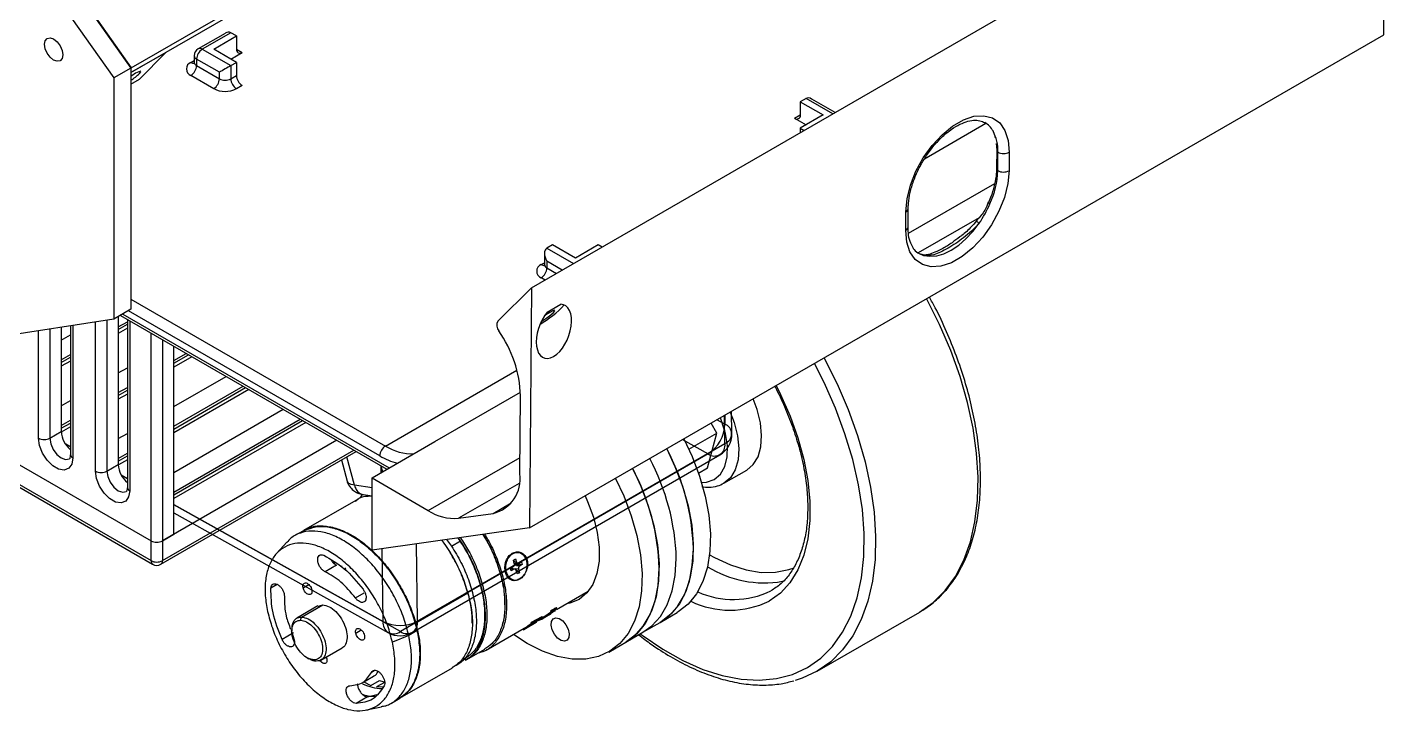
# Model space of a CAD drawing. Header units: millimetres. Extents: x 143 to 484, y 74 to 419.
# Drawn here: x 315.5 to 484.2, y 168.1 to 252.9 of the extents above; entities that cross this region are included whole.
import ezdxf

# ---------------------------------------------------------------- set-up
doc = ezdxf.new("R2010")
doc.units = ezdxf.units.MM

msp = doc.modelspace()

# ---------------------------------------------------------------- linework, layer by layer
at = {"color": 7, "linetype": 'Continuous', "lineweight": 25}
for p, q in [((270.89, 329.22), (328.42, 247.84)), ((270.92, 329.24), (328.45, 247.86)), ((268.76, 328), (326.3, 246.61)), ((328.45, 247.86), (434.48, 309.07)), ((328.42, 247.29), (433.24, 307.8)), ((378.15, 220.56), (484.21, 281.79)), ((483.98, 251.98), (484.21, 281.79)), ((340.1, 252.15), (336.77, 250.23)), ((340.81, 252.22), (337.27, 250.18)), ((338.69, 250.18), (341.52, 251.82)), ((341.52, 251.82), (340.81, 252.22)), ((341.52, 251.82), (341.52, 250.18)), ((377.91, 190.75), (483.98, 251.98)), ((332.72, 249.75), (328.42, 247.27)), ((329.48, 246.47), (332.72, 249.75)), ((329.49, 246.48), (332.73, 249.76)), ((337.27, 250.18), (340.81, 248.14)), ((341.52, 248.55), (338.69, 250.18)), ((340.81, 248.96), (342.22, 249.77)), ((341.52, 250.18), (342.22, 249.77)), ((335.86, 248.55), (336.27, 248.79)), ((336.27, 249.37), (336.27, 248.55)), ((339.39, 247.33), (336.57, 248.96)), ((336.57, 248.96), (336.57, 248.14)), ((336.57, 248.14), (339.39, 246.51)), ((340.81, 248.14), (341.52, 248.55)), ((340.81, 248.14), (340.81, 246.51)), ((341.52, 248.55), (341.52, 246.92)), ((328.42, 247.84), (326.3, 246.61)), ((326.3, 246.61), (326.3, 216.67)), ((328.42, 247.82), (328.45, 247.86)), ((328.42, 247.84), (328.42, 217.9)), ((328.42, 245.85), (329.48, 246.47)), ((328.42, 245.85), (329.47, 246.46)), ((329.48, 246.47), (329.47, 246.46)), ((338.69, 245.28), (335.86, 246.92)), ((339.39, 246.51), (339.39, 247.33)), ((340.81, 246.51), (341.52, 246.92)), ((342.22, 245.69), (341.52, 245.28)), ((412.23, 244.06), (411.52, 243.65)), ((411.52, 243.65), (414.35, 242.02)), ((411.52, 243.65), (411.52, 242.02)), ((415.54, 242.15), (412.23, 244.06)), ((415.84, 242.31), (412.93, 243.99)), ((410.81, 241.61), (411.52, 242.02)), ((410.81, 241.61), (412.23, 240.79)), ((414.35, 242.02), (411.52, 240.39)), ((411.52, 240.39), (412.01, 240.1)), ((411.52, 240.39), (411.52, 239.82)), ((426.92, 236.56), (434.57, 240.98)), ((435.85, 238.46), (435.9, 237.71)), ((435.9, 237.71), (435.88, 235.42)), ((436.03, 235.11), (436.05, 237.4)), ((437.46, 237.4), (437.44, 235.11)), ((424.95, 227.34), (435.65, 233.52)), ((424.6, 227.69), (424.62, 229.98)), ((424.9, 228.1), (424.91, 230.39)), ((433.72, 229.26), (426.16, 224.89)), ((379.76, 224.84), (379.76, 223.45)), ((380.76, 225.9), (380.05, 225.49)), ((380.05, 225.49), (383.37, 223.57)), ((383.59, 224.26), (380.76, 225.9)), ((386.42, 225.9), (383.59, 224.26)), ((386.91, 225.61), (386.42, 225.9)), ((379.35, 223.45), (379.76, 223.68)), ((380.05, 223.85), (380.05, 223.04)), ((381.96, 222.76), (380.05, 223.85)), ((380.05, 223.04), (381.25, 222.35)), ((379.83, 221.53), (379.35, 221.81)), ((373.95, 216.42), (378.15, 220.56)), ((378.15, 220.56), (377.91, 190.75)), ((279.27, 218.96), (330.91, 189.15)), ((279.27, 218.96), (330.91, 189.15)), ((328.42, 217.9), (326.3, 216.67)), ((359.31, 199.7), (328.11, 217.72)), ((328.42, 219.17), (360.02, 200.92)), ((380.1, 217.55), (381.78, 218.52)), ((279.27, 216.51), (330.91, 186.7)), ((279.48, 216.05), (331.11, 186.24)), ((326.3, 216.67), (306.86, 213.65)), ((324.02, 197.82), (324.02, 216.32)), ((325.43, 216.54), (325.43, 197.82)), ((326.84, 216.99), (326.84, 198.63)), ((326.84, 215.72), (327.97, 216.36)), ((326.84, 215.38), (327.97, 216.03)), ((327.11, 217.14), (360.19, 198.04)), ((327.4, 217.31), (360.49, 198.21)), ((327.97, 216.64), (327.97, 195.78)), ((328.26, 216.47), (328.26, 195.37)), ((316.95, 201.9), (316.95, 215.22)), ((318.36, 215.44), (318.36, 201.9)), ((319.77, 215.66), (319.77, 202.71)), ((319.77, 214.08), (320.9, 214.73)), ((320.9, 215.83), (320.9, 199.86)), ((321.19, 215.88), (321.19, 199.45)), ((327.97, 215.55), (326.84, 214.9)), ((330.91, 189.15), (330.91, 214.94)), ((332.32, 214.13), (332.32, 189.15)), ((333.73, 189.97), (333.73, 213.31)), ((319.77, 211.63), (320.9, 212.28)), ((319.77, 211.3), (320.9, 211.94)), ((320.9, 211.47), (319.77, 210.82)), ((333.73, 211.53), (335.28, 212.42)), ((333.73, 211.19), (335.57, 212.25)), ((335.98, 212.01), (333.73, 210.71)), ((326.84, 210), (327.97, 210.65)), ((333.73, 205.82), (340.23, 209.56)), ((360.02, 200.92), (376.34, 210.35)), ((326.84, 207.55), (327.97, 208.2)), ((326.84, 207.21), (327.97, 207.86)), ((333.73, 203.37), (342.35, 208.34)), ((333.73, 203.03), (342.64, 208.17)), ((343.06, 207.93), (333.73, 202.55)), ((366.14, 201.47), (376.78, 207.61)), ((319.77, 205.92), (320.9, 206.57)), ((327.97, 207.38), (326.84, 206.74)), ((376.71, 197.48), (376.79, 207.16)), ((319.77, 203.47), (320.9, 204.12)), ((333.73, 197.65), (347.3, 205.48)), ((333.73, 195.2), (349.42, 204.26)), ((402.15, 203.64), (401.17, 204.18)), ((402.15, 201.23), (402.1, 204.72)), ((402.13, 204.74), (402.15, 203.64)), ((403.02, 202.46), (402.99, 205.23)), ((318.36, 201.9), (319.77, 202.71)), ((319.77, 203.13), (320.9, 203.78)), ((320.9, 203.3), (319.77, 202.66)), ((326.84, 201.84), (327.97, 202.49)), ((333.73, 194.86), (349.71, 204.09)), ((350.13, 203.85), (333.73, 194.39)), ((397.68, 200.53), (401.15, 202.53)), ((399.99, 198.22), (401.15, 202.53)), ((401.15, 202.53), (400.44, 203.76)), ((320.25, 201.22), (320.9, 200.86)), ((320.9, 200.82), (320.29, 201.16)), ((353.96, 201.64), (332.32, 189.15)), ((358.37, 196.98), (366.14, 201.47)), ((363.96, 179.19), (402.15, 201.23)), ((396.9, 201.72), (400.06, 199.95)), ((326.84, 199.39), (327.97, 200.04)), ((326.84, 199.05), (327.97, 199.7)), ((327.97, 199.22), (326.85, 198.57)), ((332.11, 186.24), (356.37, 200.24)), ((332.32, 186.7), (356.08, 200.41)), ((354.54, 199.19), (355.26, 196.56)), ((356.16, 196.05), (355.2, 199.57)), ((400.06, 199.95), (361.87, 177.9)), ((363.34, 177.77), (401.53, 199.82)), ((365.3, 192.91), (376.73, 199.51)), ((325.43, 197.82), (326.84, 198.63)), ((359.44, 198.47), (359.65, 197.72)), ((359.47, 197.62), (359.46, 198.46)), ((398.87, 197.57), (399.99, 198.22)), ((402.03, 196.31), (404.86, 197.94)), ((327.21, 197.33), (327.97, 196.91)), ((327.97, 196.87), (327.24, 197.27)), ((358.37, 195.73), (356.16, 196.05)), ((358.37, 188), (358.37, 196.98)), ((358.37, 196.98), (365.3, 192.91)), ((376.62, 196.29), (369.1, 191.95)), ((356.32, 194.17), (349.85, 190.43)), ((356.29, 194.02), (356.72, 194.4)), ((356.29, 194.02), (356.72, 194.4)), ((357.28, 194.89), (358.37, 194.73)), ((333.73, 193.68), (359.72, 179.15)), ((361.87, 177.9), (333.73, 193.64)), ((333.73, 192.65), (360.38, 177.75)), ((369.1, 191.95), (373.38, 192.55)), ((373.38, 192.55), (375.64, 193.86)), ((377.91, 190.75), (358.37, 188)), ((330.91, 186.7), (330.91, 189.15)), ((332.32, 189.15), (333.73, 189.97)), ((332.32, 189.15), (332.32, 186.7)), ((347.75, 188.98), (346.47, 187.57)), ((349.82, 190.41), (348.75, 189.8)), ((367.59, 189.3), (368.21, 188.51)), ((367.59, 189.3), (368.21, 188.51)), ((368.21, 188.51), (369.34, 189.16)), ((368.21, 188.51), (369.34, 189.16)), ((369.34, 189.16), (369.07, 189.51)), ((369.34, 189.16), (369.07, 189.51)), ((359.72, 179.15), (359.6, 188.17)), ((363.83, 188.77), (363.96, 179.19)), ((376.52, 187.72), (376.46, 187.73)), ((353.95, 186.13), (352.53, 185.31)), ((353.78, 186.43), (353.56, 186.42)), ((354.56, 186.05), (354.6, 185.89)), ((355.12, 185.45), (355.04, 185.82)), ((375.55, 185.77), (375.88, 185.96)), ((375.64, 185.43), (375.55, 185.77)), ((375.97, 185.62), (375.57, 185.67)), ((375.97, 185.62), (375.64, 185.43)), ((376.09, 185.64), (375.69, 185.7)), ((375.86, 186.67), (376.17, 186.93)), ((376.28, 186.51), (375.89, 186.57)), ((375.9, 186.77), (376.17, 186.93)), ((376.01, 186.36), (375.9, 186.77)), ((376.05, 186.39), (376.45, 186.34)), ((376.13, 185.68), (376.16, 185.58)), ((376.53, 185.62), (376.13, 185.68)), ((376.64, 185.2), (376.16, 185.58)), ((376.17, 186.93), (376.28, 186.51)), ((376.25, 186.46), (376.35, 186.12)), ((376.35, 186.12), (376.27, 186.07)), ((376.66, 186.02), (376.27, 186.07)), ((376.99, 186.2), (376.35, 186.12)), ((376.53, 185.62), (376.64, 185.2)), ((376.57, 186.36), (376.89, 186.55)), ((376.99, 186.2), (376.66, 186.02)), ((376.89, 186.55), (376.99, 186.2)), ((375.96, 184.27), (376.02, 184.26)), ((376.37, 185.05), (376.26, 185.47)), ((376.64, 185.2), (376.37, 185.05)), ((346.57, 183.74), (345.79, 183.29)), ((347.45, 182.53), (347.48, 182.18)), ((349.78, 183.34), (350.48, 183.73)), ((356.29, 182.06), (357.36, 182.68)), ((370.25, 182.67), (363.78, 178.94)), ((370.25, 182.67), (370.26, 182.72)), ((381.26, 180.62), (385.2, 182.89)), ((384.59, 182.55), (384.95, 182.62)), ((384.89, 182.6), (384.59, 182.55)), ((351.63, 181.07), (349.01, 179.56)), ((349.6, 179.7), (352.22, 181.21)), ((351.64, 181.04), (352.22, 181.21)), ((374.84, 181.2), (374.84, 181.29)), ((380.52, 180.43), (380.64, 180.56)), ((380.64, 180.56), (380.95, 180.73)), ((380.64, 180.56), (380.7, 180.49)), ((380.66, 180.28), (381.01, 180.65)), ((380.7, 180.49), (381.01, 180.65)), ((380.8, 180.36), (381.15, 180.72)), ((381.01, 180.65), (380.95, 180.73)), ((380.97, 180.45), (381.31, 180.8)), ((380.98, 180.69), (381.09, 180.8)), ((381.09, 180.8), (381.26, 180.88)), ((381.09, 180.8), (381.15, 180.72)), ((381.15, 180.72), (381.31, 180.8)), ((381.31, 180.8), (381.26, 180.88)), ((349.48, 179.3), (349.6, 179.7)), ((363.78, 178.94), (363.72, 178.92)), ((370.81, 178.88), (370.81, 178.96)), ((377.18, 178.15), (378.74, 179.06)), ((378.39, 178.86), (377.28, 178.21)), ((377.68, 178.62), (378.12, 178.91)), ((377.71, 178.52), (378.39, 178.86)), ((379.07, 179.41), (377.73, 178.54)), ((377.98, 178.67), (379.49, 179.67)), ((378.75, 179.07), (377.98, 178.67)), ((378.07, 178.98), (378.15, 179.07)), ((378.07, 178.98), (378.13, 178.9)), ((378.13, 178.9), (379.07, 179.41)), ((378.13, 178.9), (378.21, 178.99)), ((378.15, 179.07), (379.45, 179.76)), ((378.21, 178.99), (378.15, 179.07)), ((379.5, 179.68), (378.21, 178.99)), ((378.71, 179.15), (379.58, 179.65)), ((378.74, 179.06), (378.75, 179.07)), ((378.87, 179.21), (378.98, 179.25)), ((378.98, 179.25), (379.43, 179.45)), ((379.38, 179.54), (379.43, 179.45)), ((379.43, 179.45), (379.79, 179.66)), ((379.5, 179.68), (379.45, 179.76)), ((379.49, 179.67), (379.5, 179.68)), ((379.56, 179.53), (380.12, 179.85)), ((379.66, 179.7), (379.79, 179.79)), ((379.66, 179.7), (379.71, 179.62)), ((379.71, 179.62), (379.85, 179.71)), ((379.79, 179.79), (379.85, 179.71)), ((379.9, 179.73), (379.99, 179.79)), ((379.94, 179.75), (379.94, 179.74)), ((380.06, 179.99), (380.24, 180.15)), ((380.06, 179.99), (380.12, 179.91)), ((380.12, 179.91), (380.29, 180.06)), ((380.32, 180.04), (380.12, 179.91)), ((380.29, 179.96), (380.2, 179.9)), ((380.35, 179.98), (380.23, 179.91)), ((380.24, 180.15), (380.49, 180.32)), ((380.24, 180.15), (380.29, 180.06)), ((380.25, 179.95), (380.26, 179.95)), ((380.29, 180.06), (380.55, 180.24)), ((380.4, 180.1), (380.32, 180.04)), ((380.35, 179.98), (380.49, 180.07)), ((380.39, 180.06), (380.41, 180.06)), ((380.45, 180.14), (380.4, 180.1)), ((380.43, 180.11), (380.45, 180.14)), ((380.44, 180.1), (380.43, 180.11)), ((380.49, 180.12), (380.44, 180.1)), ((380.49, 180.32), (380.55, 180.24)), ((380.57, 180.16), (380.49, 180.12)), ((380.52, 180.43), (380.58, 180.35)), ((380.55, 180.24), (380.74, 180.43)), ((380.58, 180.35), (380.7, 180.49)), ((380.74, 180.43), (380.58, 180.35)), ((380.64, 180.26), (380.63, 180.25)), ((380.66, 180.28), (380.64, 180.26)), ((380.75, 180.44), (380.8, 180.36)), ((380.9, 180.39), (380.8, 180.31)), ((380.97, 180.45), (380.9, 180.39)), ((380.99, 180.41), (380.9, 180.38)), ((381.14, 180.47), (380.99, 180.41)), ((391.98, 177.8), (394.1, 179.03)), ((394.1, 179.03), (396.22, 180.25)), ((413.62, 172.98), (426.35, 180.32)), ((348.6, 177.72), (347.18, 176.9)), ((348.3, 178.01), (348.55, 177.26)), ((348.39, 178.18), (348.39, 177.94)), ((348.55, 177.26), (348.68, 176.88)), ((356.32, 177.69), (357.01, 178.09)), ((362.91, 177.41), (360.87, 176.57)), ((363.97, 178.02), (362.91, 177.41)), ((372.52, 175.58), (377.23, 178.3)), ((377.06, 178.08), (377.01, 178.17)), ((377.17, 178.18), (377.06, 178.08)), ((377.13, 178.24), (377.23, 178.3)), ((377.13, 178.24), (377.18, 178.15)), ((377.18, 178.15), (377.28, 178.21)), ((377.23, 178.3), (377.68, 178.56)), ((377.28, 178.21), (377.23, 178.3)), ((377.66, 178.6), (377.68, 178.62)), ((377.66, 178.6), (377.71, 178.52)), ((377.73, 178.54), (377.68, 178.62)), ((377.71, 178.52), (377.73, 178.54)), ((389.86, 176.58), (391.98, 177.8)), ((352.01, 174.36), (354.63, 175.87)), ((370.12, 174.42), (372.35, 175.71)), ((387.73, 175.35), (389.86, 176.58)), ((350.3, 174.63), (350.51, 174.51)), ((351.42, 174.22), (351.12, 174.37)), ((352.66, 174.73), (352.73, 174.52)), ((357.13, 171.54), (358.54, 172.36)), ((358.63, 173.02), (358.3, 172.83)), ((361.85, 169.65), (368.32, 173.38)), ((357.31, 171.65), (358.2, 171.19)), ((358.2, 171.19), (359.26, 171.81)), ((359.97, 171.63), (358.91, 171.02)), ((358.91, 171.02), (359.79, 171.07)), ((359.26, 171.81), (359.97, 171.63)), ((357.77, 169.79), (356.36, 168.98)), ((357.77, 169.79), (358.93, 170.1)), ((360.75, 169.02), (361.81, 169.63)), ((357.68, 168.16), (359.54, 168.55))]:
    msp.add_line(p, q, dxfattribs=at)
at = {"color": 7, "linetype": 'Continuous', "lineweight": 25, "flags": 128}
for points in [[(317.68, 250.79), (317.77, 251.24), (318.01, 251.53), (318.38, 251.6), (318.81, 251.45), (319.24, 251.1), (319.61, 250.6), (319.86, 250.04), (319.94, 249.49), (319.86, 249.04), (319.61, 248.75), (319.24, 248.68), (318.81, 248.83), (318.38, 249.18), (318.01, 249.68), (317.77, 250.24), (317.68, 250.79)], [(332.73, 249.76), (332.73, 249.76), (332.72, 249.75)], [(332.73, 249.76), (332.74, 249.78), (332.75, 249.79)], [(329.47, 247.17), (329.64, 247.38), (329.61, 247.46), (329.39, 247.39), (329, 247.19), (328.52, 246.89), (328.42, 246.82)], [(329.49, 246.48), (329.49, 246.48), (329.48, 246.47)], [(424.62, 229.98), (424.77, 231.6), (425.2, 233.31), (425.88, 235.03), (426.79, 236.69), (427.88, 238.23), (429.11, 239.56), (430.43, 240.64), (431.77, 241.42), (433.08, 241.85), (434.3, 241.93), (435.38, 241.65), (436.27, 241.03), (436.93, 240.08), (437.33, 238.85), (437.46, 237.4)], [(437.44, 235.11), (437.29, 233.49), (436.86, 231.78), (436.18, 230.06), (435.27, 228.4), (434.18, 226.86), (432.95, 225.53), (431.63, 224.45), (430.29, 223.67), (428.98, 223.24), (427.76, 223.16), (426.68, 223.44), (425.79, 224.06), (425.13, 225.01), (424.73, 226.24), (424.6, 227.69)], [(435.06, 230.97), (434.98, 231.03), (434.93, 231.09), (434.89, 231.13), (434.88, 231.16), (434.89, 231.17)], [(426.83, 224.59), (427.6, 224.47), (428.45, 224.54), (429.34, 224.8), (430.26, 225.25), (431.18, 225.87), (432.08, 226.64), (432.93, 227.55), (433.72, 228.57)], [(426.83, 224.59), (426.69, 224.65), (426.64, 224.67)], [(379.32, 216.34), (379.55, 216.49), (380.06, 216.84), (380.53, 217.2), (380.87, 217.5), (381.04, 217.71), (381.01, 217.78), (380.79, 217.71), (380.41, 217.51), (379.93, 217.21), (379.76, 217.1)], [(426.33, 180.32), (428.01, 181.49), (429.5, 182.97), (430.77, 184.72), (431.82, 186.75), (432.64, 189.02), (433.2, 191.51), (433.52, 194.2), (433.59, 197.05), (433.4, 200.05), (432.96, 203.15), (432.27, 206.33), (431.35, 209.56), (430.19, 212.79), (428.81, 216.01), (427.23, 219.17), (427.2, 219.21)], [(412.4, 173.43), (414.06, 174.59), (415.52, 176.05), (416.77, 177.8), (417.79, 179.81), (418.58, 182.07), (419.11, 184.55), (419.4, 187.22), (419.44, 190.06), (419.22, 193.03), (418.74, 196.11), (418.02, 199.26), (417.06, 202.45), (415.87, 205.64), (414.47, 208.81), (413.27, 211.17)], [(414.47, 211.86), (414.5, 211.82), (416.08, 208.66), (417.46, 205.45), (418.62, 202.21), (419.55, 198.98), (420.23, 195.8), (420.67, 192.7), (420.86, 189.7), (420.8, 186.85), (420.48, 184.16), (419.91, 181.67), (419.09, 179.4), (418.05, 177.38), (416.77, 175.62), (415.29, 174.14), (413.6, 172.97)], [(408.51, 208.42), (409.06, 207.33), (410.25, 204.65), (411.22, 201.95), (411.96, 199.26), (412.46, 196.63), (412.71, 194.09), (412.7, 191.67), (412.45, 189.42), (411.95, 187.37), (411.2, 185.54), (410.23, 183.96), (409.04, 182.66), (407.65, 181.66)], [(404.86, 197.94), (405.67, 198.62), (406.27, 199.59), (406.63, 200.82), (406.72, 202.24), (406.56, 203.81), (406.15, 205.46), (405.65, 206.77)], [(400.82, 196.77), (401.59, 197.42), (402.14, 198.37), (402.43, 199.57), (402.47, 200.97), (402.24, 202.49), (401.75, 204.06), (401.61, 204.43)], [(402.82, 205.14), (403.32, 203.83), (403.73, 202.18), (403.9, 200.61), (403.8, 199.19), (403.44, 197.96), (402.84, 196.99), (402.03, 196.31)], [(321.19, 199.45), (321.06, 198.69), (320.69, 198.16), (320.13, 197.94), (319.44, 198.05), (318.7, 198.47), (318.01, 199.16), (317.44, 200.04), (317.07, 200.99), (316.95, 201.9)], [(318.36, 201.9), (318.47, 201.21), (318.77, 200.5), (319.23, 199.89), (319.77, 199.45), (320.31, 199.26), (320.77, 199.35)], [(397.06, 201.81), (398.08, 199.63), (399.01, 197.17), (399.7, 194.72), (400.15, 192.33), (400.35, 190.02), (400.3, 187.86), (399.98, 185.87), (399.42, 184.09), (398.62, 182.56), (397.59, 181.3), (396.36, 180.34), (396.22, 180.25)], [(394.94, 200.58), (395.96, 198.4), (396.88, 195.95), (397.58, 193.5), (398.03, 191.1), (398.23, 188.8), (398.17, 186.63), (397.86, 184.64), (397.3, 182.87), (396.5, 181.34), (395.47, 180.08), (394.24, 179.11), (394.1, 179.03)], [(328.26, 195.37), (328.13, 194.6), (327.76, 194.08), (327.2, 193.86), (326.51, 193.97), (325.77, 194.39), (325.08, 195.08), (324.51, 195.96), (324.14, 196.9), (324.02, 197.82)], [(325.43, 197.82), (325.54, 197.13), (325.84, 196.42), (326.3, 195.8), (326.84, 195.37), (327.39, 195.18), (327.84, 195.27)], [(390.76, 198.01), (391.71, 195.95), (392.64, 193.5), (393.34, 191.05), (393.79, 188.65), (393.99, 186.35), (393.93, 184.18), (393.62, 182.2), (393.06, 180.42), (392.25, 178.89), (391.23, 177.63), (390, 176.66), (389.86, 176.58)], [(388.57, 196.91), (389.59, 194.73), (390.52, 192.27), (391.22, 189.82), (391.67, 187.43), (391.87, 185.12), (391.81, 182.96), (391.5, 180.97), (390.94, 179.19), (390.13, 177.66), (389.11, 176.4), (387.87, 175.44), (386.46, 174.78), (384.88, 174.46), (383.18, 174.46), (381.37, 174.79), (379.51, 175.45), (377.6, 176.42), (375.91, 177.53)], [(399.25, 196.39), (399.87, 196.43), (400.82, 196.77)], [(384.8, 194.73), (385.11, 194.05), (385.83, 192.11), (386.31, 190.2), (386.55, 188.35), (386.53, 186.63), (386.27, 185.08), (385.75, 183.75), (385.01, 182.68), (384.05, 181.89), (382.92, 181.41), (382.47, 181.32)], [(394.1, 179.03), (395.2, 179.82), (396.27, 181), (397.12, 182.46), (397.74, 184.16), (398.11, 186.08), (398.24, 188.18)], [(400.25, 187.43), (400.85, 187.09), (402.84, 186.16), (404.79, 185.54), (406.67, 185.23), (408.45, 185.25), (410.1, 185.59), (410.74, 185.82)], [(389.86, 176.58), (390.96, 177.37), (392.02, 178.55), (392.88, 180.01), (393.5, 181.71), (393.87, 183.63), (394, 185.74)], [(391.98, 177.8), (393.08, 178.6), (394.15, 179.78), (395, 181.23), (395.62, 182.94), (395.99, 184.86), (396.12, 186.96)], [(391.98, 177.8), (393.08, 178.6), (394.15, 179.78), (395, 181.23), (395.62, 182.94), (395.99, 184.86), (396.12, 186.96)], [(380.82, 179.49), (381.17, 179.61), (381.59, 179.51), (382.03, 179.21), (382.42, 178.74), (382.7, 178.19), (382.82, 177.63), (382.78, 177.14), (382.57, 176.82), (382.23, 176.69), (381.81, 176.79), (381.37, 177.09), (380.98, 177.56), (380.7, 178.11), (380.57, 178.67), (380.62, 179.16), (380.82, 179.49)], [(391.65, 177.63), (392, 177.37), (394.46, 175.69), (396.94, 174.29), (399.4, 173.2), (401.81, 172.42), (404.16, 171.97), (406.42, 171.84), (408.56, 172.05), (410.56, 172.58), (412.4, 173.43)], [(413.6, 172.97), (411.74, 172.1), (410.86, 171.82)]]:
    msp.add_lwpolyline(points, dxfattribs=at)
at = {"color": 7, "linetype": 'Continuous', "lineweight": 25}
for centre, radius, start, end in [((332.68, 249.79), 0.05, 318.0426, 350.4958), ((337.27, 249.37), 1, 119.9973, 180), ((338.1, 248.89), 1.54, 122.6055, 177.3945), ((336.98, 249.77), 0.503, 54.3824, 114.3071), ((341.95, 250.11), 0.437, 170.786, 309.2033), ((336.17, 247.73), 0.873, 110.7834, 249.2166), ((336.17, 249), 0.549, 235.7574, 279.7493), ((335.03, 248.21), 1.54, 302.6055, 357.3945), ((336.77, 249.42), 0.503, 185.6948, 245.6253), ((336.75, 248.58), 0.477, 183.0087, 247.3652), ((323.49, 253.51), 8.72, 304.4371, 313.3443), ((329.42, 246.55), 0.1, 299.9973, 315.4353), ((337.86, 246.58), 1.54, 302.6055, 357.3945), ((340.1, 247.87), 1.54, 242.6097, 297.3903), ((342.34, 246.58), 1.54, 182.6055, 237.3945), ((343.05, 246.99), 1.54, 182.6055, 237.3945), ((340.1, 248.01), 3.07, 242.6097, 297.3903), ((411.09, 241.95), 0.437, 230.7967, 9.214), ((432.95, 238.61), 2.87, 29.7518, 59.2354), ((430.94, 237.61), 5.11, 357.6271, 28.2472), ((436.32, 237.72), 0.418, 182.6811, 229.1793), ((436.76, 238.75), 1.53, 242.0759, 297.324), ((425.22, 235.45), 10.81, 335.5641, 358.2321), ((436.3, 235.43), 0.416, 181.4226, 229.2455), ((436.74, 236.46), 1.53, 242.0759, 297.324), ((424.41, 230.44), 0.505, 294.5155, 354.0146), ((422.21, 236.58), 14.02, 325.1547, 336.4429), ((424.39, 228.15), 0.505, 294.5078, 354.1056), ((432.32, 227.06), 2.06, 47.2066, 58.8952), ((427.59, 227.18), 2.7, 219.6099, 253.6667), ((379.66, 222.63), 0.873, 110.7834, 249.2166), ((379.66, 223.9), 0.549, 235.7574, 279.7493), ((378.52, 223.11), 1.54, 302.6055, 357.3945), ((380.26, 223.5), 0.503, 185.6948, 245.6253), ((371.73, 228.52), 14.55, 300.8203, 316.0992), ((374.86, 215.91), 1.04, 150.6884, 221.8396), ((361.93, 206.66), 14.86, 1.937, 35.1761), ((322.91, 202.88), 3.14, 182.9538, 230.1281), ((397.6, 203.77), 4.55, 302.7199, 358.3119), ((400.03, 202.42), 3, 299.9973, 0.7708), ((401.71, 202.44), 1.28, 290.0055, 69.9821), ((317.65, 203.26), 1.54, 242.6097, 297.3903), ((360.85, 199.63), 1.54, 122.6055, 177.3945), ((363.3, 206.11), 6.14, 237.6517, 272.3416), ((400.86, 200.99), 1.31, 232.3694, 10.7483), ((321.4, 199.91), 0.503, 185.6948, 245.6253), ((363.46, 206.68), 8.12, 239.2574, 256.0757), ((367.82, 186.06), 28.32, 1.8273, 28.0185), ((367.82, 186.06), 28.32, 1.8273, 28.0185), ((369.94, 187.28), 28.32, 1.8273, 28.0185), ((324.72, 199.18), 1.54, 242.6097, 297.3903), ((329.98, 198.79), 3.14, 182.9538, 230.1281), ((372.33, 196.85), 4.42, 283.6208, 8.2412), ((365.7, 184.83), 28.32, 1.8273, 28.0185), ((328.47, 195.83), 0.503, 185.6948, 245.6253), ((368.59, 197.95), 6.02, 236.7956, 274.792), ((331.61, 190.51), 1.54, 242.6097, 297.3903), ((331.61, 190.51), 1.54, 242.6097, 297.3903), ((331.4, 186.65), 0.493, 173.7012, 234.9867), ((331.61, 188.06), 1.54, 242.6097, 297.3903), ((331.61, 187.11), 1, 240.0027, 299.9973), ((331.85, 186.64), 0.48, 304.0564, 7.2558), ((407.04, 197.32), 13.38, 238.2456, 279.7222), ((403.19, 192.64), 10.77, 245.815, 295.6768), ((402.77, 191.83), 11.28, 244.5377, 295.6526), ((361.04, 178.95), 1.34, 171.5462, 308.4553), ((361.8, 183.33), 4.68, 243.5363, 297.5037), ((362.67, 178.94), 1.31, 232.3694, 10.7483), ((361.84, 180.37), 3, 240.7858, 299.9973)]:
    msp.add_arc(centre, radius, start, end, dxfattribs=at)
for centre, major_axis, ratio, start_param, end_param in [((340.1, 251), (0.71, 1.22), 0.577335, 0.000041, 0.785358), ((340.1, 247.73), (1, 0.577), 0.00007, 0.785358, 2.356154), ((412.93, 242.84), (-0.71, 1.22), 0.577335, 5.497828, 6.283145), ((380.76, 224.26), (-0.71, 1.22), 0.577335, 6.283145, 7.853941), ((380.92, 215.16), (1.24, 3.29), 0.549314, 0.984432, 6.479696)]:
    msp.add_ellipse(centre, major_axis=major_axis, ratio=ratio, start_param=start_param, end_param=end_param, dxfattribs=at)
for points, knots in [([(336.26, 248.56), (336.25, 248.49), (336.24, 248.41), (336.25, 248.42), (336.25, 248.42)], [0, 0, 0, 0, 0.733594, 1, 1, 1, 1]), ([(424.91, 230.39), (424.92, 230.61), (424.94, 231.24), (425.13, 232.39), (425.55, 233.83), (426.17, 235.28), (426.96, 236.68), (427.89, 237.98), (428.91, 239.12), (429.99, 240.06), (431.08, 240.76), (432.11, 241.21), (433.04, 241.39), (433.83, 241.35), (434.23, 241.16), (434.43, 241.06)], [0, 0, 0, 0, 0.041412, 0.121118, 0.201276, 0.281818, 0.3626, 0.443429, 0.52405, 0.604243, 0.683836, 0.762788, 0.841489, 0.920871, 1, 1, 1, 1]), ([(435.36, 240.14), (435.43, 240.02), (435.58, 239.76), (435.66, 239.4), (435.71, 239.2)], [0, 0, 0, 0, 0.464372, 1, 1, 1, 1]), ([(435.88, 235.42), (435.88, 235.2), (435.85, 234.57), (435.66, 233.42), (435.31, 232.19), (435, 231.44), (434.89, 231.17)], [0, 0, 0, 0, 0.167749, 0.490626, 0.815347, 1, 1, 1, 1]), ([(434.86, 231.18), (434.8, 231.02), (434.56, 230.4), (434.04, 229.6), (433.53, 229.03), (433.36, 228.84)], [0, 0, 0, 0, 0.1839, 0.730493, 1, 1, 1, 1]), ([(425.59, 225.45), (425.46, 225.65), (425.18, 226.08), (424.94, 227), (424.91, 227.76), (424.9, 228.1)], [0, 0, 0, 0, 0.323381, 0.690436, 1, 1, 1, 1]), ([(433.72, 228.57), (433.7, 228.55), (433.11, 227.89), (431.8, 226.71), (429.78, 225.38), (428.07, 224.54), (427.23, 224.57), (426.83, 224.59)], [0, 0, 0, 0, 0.00768, 0.253324, 0.499871, 0.762784, 1, 1, 1, 1]), ([(433.37, 228.84), (433.16, 228.6), (432.61, 227.95), (431.89, 227.3), (431.4, 226.94), (431.31, 226.87)], [0, 0, 0, 0, 0.3192811, 0.8759987, 1, 1, 1, 1]), ([(431.31, 226.87), (430.99, 226.63), (430.27, 226.08), (429.21, 225.43), (428.22, 224.94), (427.42, 224.67), (426.91, 224.61), (426.72, 224.66), (426.64, 224.68)], [0, 0, 0, 0, 0.156744, 0.352576, 0.53886, 0.720365, 0.895607, 1, 1, 1, 1]), ([(426.64, 224.68), (426.61, 224.68), (426.55, 224.68), (426.49, 224.72), (426.46, 224.75)], [0, 0, 0, 0, 0.400492, 1, 1, 1, 1]), ([(379.75, 223.45), (379.74, 223.39), (379.73, 223.31), (379.73, 223.32), (379.74, 223.32)], [0, 0, 0, 0, 0.733594, 1, 1, 1, 1]), ([(426.33, 180.32), (426.64, 180.5), (427.51, 181.03), (428.81, 182.12), (430.17, 183.64), (431.33, 185.4), (432.28, 187.39), (433.03, 189.59), (433.55, 191.98), (433.85, 194.55), (433.92, 197.26), (433.77, 200.09), (433.38, 203.02), (432.78, 206.01), (431.96, 209.04), (430.93, 212.08), (429.7, 215.11), (428.57, 217.57), (427.79, 218.97), (427.55, 219.41)], [0, 0, 0, 0, 0.033577, 0.094792, 0.156094, 0.21769, 0.279697, 0.342109, 0.404838, 0.467772, 0.530809, 0.593876, 0.656926, 0.719943, 0.782923, 0.845869, 0.908787, 0.971685, 1, 1, 1, 1]), ([(408.35, 208.32), (408.36, 208.3), (408.82, 207.49), (409.57, 205.81), (410.57, 203.34), (411.36, 200.85), (411.95, 198.4), (412.32, 196.02), (412.47, 193.75), (412.41, 191.6), (412.14, 189.62), (411.66, 187.83), (410.99, 186.25), (410.14, 184.9), (409.11, 183.75), (408.28, 183.21), (407.86, 182.93)], [0, 0, 0, 0, 0.002129, 0.078762, 0.155358, 0.231893, 0.308344, 0.384689, 0.460916, 0.537027, 0.613061, 0.689091, 0.76527, 0.841893, 0.919376, 1, 1, 1, 1]), ([(320.9, 199.86), (320.89, 199.77), (320.88, 199.55), (320.79, 199.35), (320.79, 199.35), (320.77, 199.35), (320.77, 199.35)], [0, 0, 0, 0, 0.211074, 0.567009, 0.957471, 1, 1, 1, 1]), ([(327.97, 195.78), (327.96, 195.69), (327.95, 195.47), (327.86, 195.27), (327.86, 195.27), (327.84, 195.27), (327.84, 195.27)], [0, 0, 0, 0, 0.211074, 0.567009, 0.957471, 1, 1, 1, 1]), ([(355.27, 196.58), (355.27, 196.54), (355.3, 196.24), (355.62, 195.77), (356.13, 195.29), (356.71, 195.01), (357.09, 194.93), (357.28, 194.89)], [0, 0, 0, 0, 0.035397, 0.318318, 0.557784, 0.783473, 1, 1, 1, 1]), ([(356.16, 196.05), (355.88, 196.12), (355.4, 196.22), (355.34, 196.47), (355.31, 196.58)], [0, 0, 0, 0, 0.594078, 1, 1, 1, 1]), ([(356.16, 196.05), (356.23, 195.86), (356.36, 195.48), (356.74, 195.1), (357.06, 194.9), (357.25, 194.91), (357.28, 194.91)], [0, 0, 0, 0, 0.314337, 0.628674, 0.94301, 1, 1, 1, 1]), ([(399.3, 195.9), (399.59, 195.85), (400.26, 195.75), (401.19, 195.91), (401.77, 196.18), (402.03, 196.31)], [0, 0, 0, 0, 0.306076, 0.684293, 1, 1, 1, 1]), ([(358.37, 194.68), (358.18, 194.68), (357.5, 194.7), (356.81, 194.51), (356.39, 194.19), (356.34, 194.14)], [0, 0, 0, 0, 0.2414731, 0.8997715, 1, 1, 1, 1]), ([(357.07, 194.94), (357.04, 194.83), (356.97, 194.6), (356.81, 194.47), (356.72, 194.4)], [0, 0, 0, 0, 0.464191, 1, 1, 1, 1]), ([(357.07, 194.94), (357.04, 194.83), (356.97, 194.6), (356.81, 194.47), (356.72, 194.4)], [0, 0, 0, 0, 0.464191, 1, 1, 1, 1]), ([(363.97, 178.02), (363.79, 178.74), (363.42, 180.16), (362.49, 182.31), (361.33, 184.37), (359.95, 186.26), (358.41, 187.92), (356.77, 189.27), (355.1, 190.26), (353.45, 190.86), (351.9, 191.03), (350.67, 190.87), (350.06, 190.5), (349.84, 190.36)], [0, 0, 0, 0, 0.094584, 0.189168, 0.283752, 0.378336, 0.47292, 0.567504, 0.662088, 0.756672, 0.851256, 0.945839, 1, 1, 1, 1]), ([(349.87, 190.41), (349.92, 190.45), (350.34, 190.77), (351.34, 190.99), (352.82, 191.02), (354.44, 190.58), (356.11, 189.75), (357.77, 188.54), (359.35, 187.01), (360.81, 185.21), (362.06, 183.21), (363.1, 181.09), (363.56, 179.65), (363.78, 178.94)], [0, 0, 0, 0, 0.014997, 0.1134973, 0.2119976, 0.3104979, 0.4089982, 0.5074985, 0.6059988, 0.7044991, 0.8029994, 0.9014997, 1, 1, 1, 1]), ([(362.91, 177.41), (362.72, 178.12), (362.36, 179.55), (361.43, 181.7), (360.27, 183.76), (358.89, 185.65), (357.35, 187.3), (355.71, 188.65), (354.04, 189.65), (352.39, 190.25), (350.83, 190.44), (349.44, 190.18), (348.4, 189.68), (347.94, 189.13), (347.78, 188.94)], [0, 0, 0, 0, 0.086825, 0.173649, 0.260474, 0.347298, 0.434123, 0.520947, 0.607772, 0.694596, 0.781421, 0.868245, 0.95507, 1, 1, 1, 1]), ([(370.25, 182.67), (370.03, 183.39), (369.58, 184.83), (368.52, 186.94), (367.65, 188.42), (367.08, 189.12), (367, 189.22)], [0, 0, 0, 0, 0.315498, 0.630995, 0.946493, 1, 1, 1, 1]), ([(370.26, 182.72), (370.03, 183.43), (369.59, 184.86), (368.54, 186.95), (367.67, 188.43), (367.11, 189.12), (367.02, 189.22)], [0, 0, 0, 0, 0.315045, 0.630091, 0.945136, 1, 1, 1, 1]), ([(369.01, 189.5), (369.38, 188.94), (370.18, 187.73), (371.12, 185.71), (371.85, 183.59), (372.27, 181.51), (372.37, 179.55), (372.16, 177.79), (371.62, 176.31), (370.81, 175.12), (370.05, 174.64), (369.67, 174.4)], [0, 0, 0, 0, 0.09878, 0.211432, 0.324085, 0.436737, 0.54939, 0.662042, 0.774695, 0.887347, 1, 1, 1, 1]), ([(369.31, 189.54), (369.66, 189.01), (370.44, 187.82), (371.38, 185.81), (372.12, 183.65), (372.55, 181.54), (372.66, 179.55), (372.44, 177.76), (371.89, 176.25), (371.07, 175.04), (370.3, 174.56), (369.93, 174.32)], [0, 0, 0, 0, 0.092764, 0.206359, 0.319954, 0.43355, 0.547145, 0.66074, 0.774335, 0.88793, 1, 1, 1, 1]), ([(369.92, 174.37), (370.12, 174.47), (370.72, 174.78), (371.46, 175.72), (372.12, 177.11), (372.44, 178.82), (372.45, 180.75), (372.12, 182.84), (371.48, 184.99), (370.57, 187.14), (369.75, 188.49), (369.34, 189.16)], [0, 0, 0, 0, 0.057644, 0.175439, 0.293233, 0.411028, 0.528822, 0.646617, 0.764411, 0.882206, 1, 1, 1, 1]), ([(369.92, 174.37), (370.12, 174.47), (370.72, 174.78), (371.46, 175.72), (372.12, 177.11), (372.44, 178.82), (372.45, 180.75), (372.12, 182.84), (371.48, 184.99), (370.57, 187.14), (369.75, 188.49), (369.34, 189.16)], [0, 0, 0, 0, 0.057644, 0.175439, 0.293233, 0.411028, 0.528822, 0.646617, 0.764411, 0.882206, 1, 1, 1, 1]), ([(372.31, 189.97), (372.45, 189.74), (373.03, 188.85), (373.79, 187.15), (374.56, 184.96), (374.99, 182.81), (375.1, 180.78), (374.87, 178.97), (374.32, 177.42), (373.46, 176.23), (372.51, 175.47), (371.77, 175.28), (371.49, 175.21)], [0, 0, 0, 0, 0.037031, 0.148908, 0.260785, 0.372662, 0.484539, 0.596416, 0.708293, 0.82017, 0.932048, 1, 1, 1, 1]), ([(372.1, 189.93), (372.25, 189.69), (372.83, 188.79), (373.6, 187.09), (374.35, 184.94), (374.78, 182.82), (374.89, 180.83), (374.66, 179.04), (374.12, 177.53), (373.35, 176.39), (372.65, 175.94), (372.33, 175.74)], [0, 0, 0, 0, 0.044914, 0.167001, 0.289087, 0.411174, 0.533261, 0.655347, 0.777434, 0.899521, 1, 1, 1, 1]), ([(372.12, 189.94), (372.28, 189.7), (372.85, 188.81), (373.62, 187.13), (374.35, 184.99), (374.77, 183), (374.8, 181.83), (374.81, 181.3)], [0, 0, 0, 0, 0.0872162, 0.3260021, 0.564788, 0.8035739, 1, 1, 1, 1]), ([(368.21, 188.51), (368.62, 187.83), (369.44, 186.49), (370.35, 184.34), (370.99, 182.18), (371.32, 180.1), (371.31, 178.17), (370.98, 176.46), (370.33, 175.06), (369.45, 174), (368.68, 173.63), (368.31, 173.45)], [0, 0, 0, 0, 0.112478, 0.224956, 0.337434, 0.449911, 0.562389, 0.674867, 0.787345, 0.899823, 1, 1, 1, 1]), ([(368.21, 188.51), (368.62, 187.83), (369.44, 186.49), (370.35, 184.34), (370.99, 182.18), (371.32, 180.1), (371.31, 178.17), (370.98, 176.46), (370.33, 175.06), (369.45, 174), (368.68, 173.63), (368.31, 173.45)], [0, 0, 0, 0, 0.112478, 0.224956, 0.337434, 0.449911, 0.562389, 0.674867, 0.787345, 0.899823, 1, 1, 1, 1]), ([(376.62, 184.39), (376.45, 184.32), (376.1, 184.16), (375.68, 184.24), (375.38, 184.43), (375.19, 184.64), (375.03, 184.9), (374.92, 185.21), (374.85, 185.55), (374.84, 185.91), (374.88, 186.27), (375, 186.73), (375.26, 187.25), (375.58, 187.49), (375.75, 187.61)], [0, 0, 0, 0, 0.124638, 0.24963, 0.312759, 0.374993, 0.437716, 0.49997, 0.562319, 0.625157, 0.687438, 0.750633, 0.875364, 1, 1, 1, 1]), ([(375.75, 187.61), (375.92, 187.68), (376.28, 187.83), (376.76, 187.75), (377.1, 187.56), (377.32, 187.35), (377.5, 187.08), (377.62, 186.77), (377.68, 186.43), (377.67, 186.07), (377.61, 185.71), (377.44, 185.26), (377.12, 184.75), (376.79, 184.51), (376.62, 184.39)], [0, 0, 0, 0, 0.124647, 0.249193, 0.312171, 0.374259, 0.437101, 0.499468, 0.562003, 0.625027, 0.687279, 0.750444, 0.875228, 1, 1, 1, 1]), ([(353.3, 186.74), (353.31, 186.72), (353.38, 186.57), (353.62, 186.33), (353.84, 186.19), (353.95, 186.13)], [0, 0, 0, 0, 0.045448, 0.522724, 1, 1, 1, 1]), ([(376, 186.41), (376, 186.41), (376.02, 186.39), (376.09, 186.39), (376.14, 186.41), (376.17, 186.42)], [0, 0, 0, 0, 0.012201, 0.506101, 1, 1, 1, 1]), ([(347.48, 182.18), (347.49, 181.4), (347.49, 180.14), (348.03, 178.74), (348.24, 178.2)], [0, 0, 0, 0, 0.612644, 1, 1, 1, 1]), ([(370.25, 182.67), (370.42, 181.96), (370.76, 180.54), (370.85, 178.55), (370.64, 176.76), (370.1, 175.24), (369.33, 174.08), (368.63, 173.62), (368.3, 173.41)], [0, 0, 0, 0, 0.1710061, 0.3420121, 0.5130182, 0.6840242, 0.8550303, 1, 1, 1, 1]), ([(370.78, 178.97), (370.77, 179.52), (370.75, 180.71), (370.43, 182.02), (370.26, 182.72)], [0, 0, 0, 0, 0.458679, 1, 1, 1, 1]), ([(352.22, 181.21), (352.48, 181.16), (353.01, 181.06), (353.86, 180.41), (354.59, 179.49), (355.09, 178.41), (355.3, 177.33), (355.17, 176.47), (354.9, 175.96), (354.65, 175.9), (354.62, 175.89)], [0, 0, 0, 0, 0.140298, 0.280597, 0.420895, 0.561193, 0.701492, 0.84179, 0.982088, 1, 1, 1, 1]), ([(348.41, 178.17), (348.43, 178.44), (348.46, 179.02), (348.9, 179.59), (349.37, 179.66), (349.6, 179.7)], [0, 0, 0, 0, 0.303751, 0.651876, 1, 1, 1, 1]), ([(363.78, 178.94), (363.95, 178.23), (364.29, 176.81), (364.38, 174.82), (364.17, 173.02), (363.63, 171.5), (362.83, 170.31), (362.09, 169.83), (361.73, 169.6)], [0, 0, 0, 0, 0.168377, 0.336754, 0.505132, 0.673509, 0.841886, 1, 1, 1, 1]), ([(363.72, 178.92), (363.88, 178.21), (364.22, 176.8), (364.31, 174.82), (364.11, 173.02), (363.55, 171.54), (363.05, 170.65), (362.68, 170.37), (362.67, 170.37)], [0, 0, 0, 0, 0.199057, 0.398114, 0.59717, 0.796227, 0.995284, 1, 1, 1, 1]), ([(378.85, 179.22), (378.85, 179.22), (378.85, 179.21), (378.86, 179.21), (378.87, 179.21)], [0, 0, 0, 0, 0.46238, 1, 1, 1, 1]), ([(379.72, 179.74), (379.69, 179.72), (379.61, 179.67), (379.57, 179.65), (379.58, 179.65), (379.63, 179.69), (379.66, 179.7)], [0, 0, 0, 0, 0.2497512, 0.499827, 0.749986, 1, 1, 1, 1]), ([(379.65, 179.58), (379.64, 179.57), (379.61, 179.56), (379.63, 179.57), (379.68, 179.6), (379.71, 179.62)], [0, 0, 0, 0, 0.209785, 0.605063, 1, 1, 1, 1]), ([(379.79, 179.79), (379.83, 179.82), (379.88, 179.85), (379.97, 179.91), (380.03, 179.95), (380.06, 179.97), (380.07, 179.98)], [0, 0, 0, 0, 0.4617364, 0.6951122, 0.9254744, 1, 1, 1, 1]), ([(379.85, 179.71), (379.88, 179.73), (379.93, 179.77), (380.03, 179.83), (380.1, 179.88), (380.18, 179.93), (380.26, 179.98), (380.33, 180.02), (380.37, 180.05), (380.39, 180.06)], [0, 0, 0, 0, 0.250184, 0.376497, 0.500878, 0.625988, 0.750689, 0.873355, 1, 1, 1, 1]), ([(379.94, 179.74), (379.92, 179.73), (379.88, 179.71), (379.86, 179.7), (379.86, 179.7), (379.89, 179.72), (379.9, 179.73)], [0, 0, 0, 0, 0.24617, 0.498634, 0.749662, 1, 1, 1, 1]), ([(380.2, 179.9), (380.19, 179.89), (380.16, 179.87), (380.12, 179.85), (380.08, 179.83), (380.04, 179.8), (380.01, 179.78), (379.97, 179.76), (379.95, 179.75), (379.94, 179.75)], [0, 0, 0, 0, 0.256599, 0.377725, 0.500782, 0.625891, 0.74664, 0.869334, 1, 1, 1, 1]), ([(379.99, 179.79), (380.01, 179.8), (380.03, 179.81), (380.08, 179.84), (380.11, 179.87), (380.15, 179.89), (380.19, 179.91), (380.22, 179.93), (380.24, 179.94), (380.25, 179.95)], [0, 0, 0, 0, 0.2565984, 0.3777251, 0.500782, 0.6258911, 0.7466398, 0.8693344, 1, 1, 1, 1]), ([(380.26, 179.95), (380.27, 179.96), (380.31, 179.98), (380.33, 179.99), (380.33, 179.98), (380.3, 179.97), (380.29, 179.96)], [0, 0, 0, 0, 0.246171, 0.498634, 0.749655, 1, 1, 1, 1]), ([(380.41, 180.06), (380.44, 180.08), (380.52, 180.13), (380.57, 180.14), (380.57, 180.13), (380.51, 180.09), (380.49, 180.07)], [0, 0, 0, 0, 0.2488183, 0.4985885, 0.7491327, 1, 1, 1, 1]), ([(380.69, 180.24), (380.67, 180.23), (380.62, 180.2), (380.59, 180.18), (380.57, 180.16)], [0, 0, 0, 0, 0.471444, 1, 1, 1, 1]), ([(380.63, 180.25), (380.63, 180.25), (380.63, 180.24), (380.64, 180.25), (380.64, 180.25)], [0, 0, 0, 0, 0.504818, 1, 1, 1, 1]), ([(380.64, 180.25), (380.64, 180.25), (380.65, 180.25), (380.67, 180.26), (380.67, 180.26)], [0, 0, 0, 0, 0.4967664, 1, 1, 1, 1]), ([(380.67, 180.26), (380.68, 180.27), (380.69, 180.27), (380.71, 180.28), (380.72, 180.29), (380.73, 180.3), (380.74, 180.31)], [0, 0, 0, 0, 0.262057, 0.505263, 0.745706, 1, 1, 1, 1]), ([(380.8, 180.31), (380.78, 180.3), (380.75, 180.28), (380.71, 180.25), (380.69, 180.24)], [0, 0, 0, 0, 0.506564, 1, 1, 1, 1]), ([(380.74, 180.31), (380.75, 180.32), (380.78, 180.34), (380.79, 180.35), (380.8, 180.36)], [0, 0, 0, 0, 0.448511, 1, 1, 1, 1]), ([(359.52, 168.6), (359.7, 168.63), (360.35, 168.71), (361.27, 169.29), (362.23, 170.32), (362.89, 171.71), (363.24, 173.4), (363.28, 175.32), (363.03, 176.71), (362.91, 177.41)], [0, 0, 0, 0, 0.0584178, 0.2153482, 0.3722785, 0.5292089, 0.6861393, 0.8430696, 1, 1, 1, 1]), ([(361.79, 169.68), (361.96, 169.76), (362.54, 170.05), (363.28, 170.95), (363.95, 172.32), (364.3, 174.02), (364.34, 175.93), (364.09, 177.33), (363.97, 178.02)], [0, 0, 0, 0, 0.0787454, 0.2629964, 0.4472473, 0.6314982, 0.8157491, 1, 1, 1, 1]), ([(391.45, 177.5), (391.97, 177.1), (393.27, 176.1), (395.38, 174.76), (397.77, 173.48), (400.15, 172.48), (402.5, 171.76), (404.8, 171.33), (407.02, 171.21), (409, 171.34), (410.18, 171.65), (410.7, 171.78)], [0, 0, 0, 0, 0.0786149, 0.1972847, 0.3160498, 0.4348797, 0.5536737, 0.6722826, 0.7904956, 0.9080702, 1, 1, 1, 1]), ([(351.42, 174.22), (351.16, 174.24), (350.86, 174.26), (350.55, 174.5), (350.51, 174.53)], [0, 0, 0, 0, 0.886622, 1, 1, 1, 1]), ([(352.73, 174.52), (352.75, 174.43), (352.77, 174.24), (352.7, 174.03), (352.55, 173.92), (352.35, 173.91), (352.13, 174.03), (351.96, 174.16), (351.9, 174.26), (351.89, 174.27)], [0, 0, 0, 0, 0.162837, 0.325675, 0.488512, 0.65135, 0.814187, 0.977025, 1, 1, 1, 1]), ([(358.53, 172.38), (358.56, 172.39), (358.82, 172.45), (358.97, 172.71), (359.1, 172.95)], [0, 0, 0, 0, 0.106904, 1, 1, 1, 1]), ([(356.57, 171.42), (356.56, 171.38), (356.54, 171.24), (356.62, 170.89), (356.82, 170.47), (357.12, 170.1), (357.46, 169.85), (357.67, 169.81), (357.77, 169.79)], [0, 0, 0, 0, 0.054498, 0.243599, 0.432699, 0.621799, 0.8109, 1, 1, 1, 1]), ([(357.17, 171.4), (357.57, 171.23), (358.4, 170.88), (359.17, 170.85), (359.57, 170.83)], [0, 0, 0, 0, 0.4739241, 1, 1, 1, 1]), ([(357.11, 170.13), (357.19, 170.1), (357.76, 169.89), (358.32, 169.81), (358.74, 169.88), (358.74, 169.88)], [0, 0, 0, 0, 0.1385266, 0.996467, 1, 1, 1, 1])]:
    msp.add_open_spline(points, degree=3, knots=knots, dxfattribs=at)
for points in [[(350.02, 190.47), (350.45, 190.63), (351.29, 190.97), (352.8, 190.94), (354.41, 190.52), (356.07, 189.69), (357.72, 188.49), (359.3, 186.96), (360.75, 185.17), (362, 183.18), (363.04, 181.06), (363.49, 179.64), (363.72, 178.92)], [(360.87, 176.57), (360.7, 177.25), (360.35, 178.6), (359.47, 180.65), (358.36, 182.6), (357.05, 184.4), (355.59, 185.97), (354.04, 187.25), (352.45, 188.2), (350.88, 188.77), (349.41, 188.94), (348.07, 188.71), (346.93, 188.09), (346.03, 187.1), (345.4, 185.78), (345.07, 184.17), (345.03, 182.35), (345.26, 181.03), (345.38, 180.37)], [(352.53, 185.31), (352.42, 185.38), (352.2, 185.51), (351.89, 185.87), (351.68, 186.3), (351.58, 186.73), (351.61, 187.1), (351.76, 187.36), (352.02, 187.47), (352.24, 187.4), (352.35, 187.36)], [(352.35, 187.36), (353.22, 186.88), (354.95, 185.91), (356.47, 184.06), (357.23, 183.14)], [(375.03, 185.27), (374.99, 185.49), (374.92, 185.93), (375.06, 186.62), (375.37, 187.21), (375.82, 187.62), (376.35, 187.77), (376.85, 187.66), (377.28, 187.29), (377.43, 186.9), (377.51, 186.7)], [(377.51, 186.7), (377.55, 186.48), (377.62, 186.05), (377.48, 185.35), (377.17, 184.76), (376.71, 184.36), (376.19, 184.2), (375.69, 184.32), (375.26, 184.68), (375.11, 185.08), (375.03, 185.27)], [(375.88, 185.96), (375.9, 185.98), (375.96, 186.02), (376.01, 186.12), (376.03, 186.24), (376.02, 186.32), (376.01, 186.36)], [(376.26, 185.47), (376.24, 185.5), (376.22, 185.57), (376.14, 185.63), (376.06, 185.65), (376, 185.63), (375.97, 185.62)], [(376.28, 186.51), (376.3, 186.48), (376.32, 186.41), (376.39, 186.35), (376.48, 186.32), (376.54, 186.35), (376.57, 186.36)], [(376.66, 186.02), (376.64, 186), (376.58, 185.96), (376.53, 185.85), (376.51, 185.73), (376.52, 185.66), (376.53, 185.62)], [(349.78, 183.34), (349.77, 183.43), (349.75, 183.61), (349.82, 183.82), (349.97, 183.94), (350.17, 183.94), (350.39, 183.83), (350.61, 183.63), (350.79, 183.36), (350.84, 183.17), (350.87, 183.07)], [(356.29, 182.06), (355.7, 182.77), (354.53, 184.19), (353.2, 184.94), (352.53, 185.31)], [(345.79, 183.29), (345.81, 183.39), (345.84, 183.6), (346.02, 183.79), (346.26, 183.85), (346.55, 183.78), (346.85, 183.58), (347.12, 183.28), (347.34, 182.92), (347.42, 182.66), (347.45, 182.53)], [(347.18, 176.9), (346.74, 178.02), (345.85, 180.25), (345.81, 182.28), (345.79, 183.29)], [(350.87, 183.07), (350.88, 182.98), (350.91, 182.79), (350.83, 182.58), (350.69, 182.47), (350.49, 182.47), (350.26, 182.57), (350.05, 182.78), (349.87, 183.05), (349.81, 183.24), (349.78, 183.34)], [(357.58, 182.4), (357.59, 182.3), (357.63, 182.08), (357.57, 181.81), (357.45, 181.61), (357.27, 181.51), (357.03, 181.5), (356.78, 181.6), (356.51, 181.79), (356.36, 181.97), (356.29, 182.06)], [(357.23, 183.14), (357.31, 183.03), (357.47, 182.79), (357.54, 182.53), (357.58, 182.4)], [(345.38, 180.37), (345.56, 179.69), (345.91, 178.34), (346.79, 176.29), (347.89, 174.34), (349.2, 172.54), (350.66, 170.97), (352.22, 169.69), (353.81, 168.74), (355.37, 168.17), (356.85, 168), (358.18, 168.22), (359.32, 168.85), (360.23, 169.84), (360.86, 171.16), (361.19, 172.76), (361.23, 174.58), (360.99, 175.91), (360.87, 176.57)], [(351.12, 174.37), (350.88, 174.42), (350.4, 174.5), (349.64, 175.09), (348.99, 175.92), (348.53, 176.89), (348.34, 177.85), (348.46, 178.66), (348.84, 179.21), (349.27, 179.27), (349.48, 179.3)], [(349.48, 179.3), (349.72, 179.26), (350.19, 179.17), (350.96, 178.58), (351.61, 177.76), (352.07, 176.78), (352.26, 175.82), (352.14, 175.02), (351.76, 174.46), (351.33, 174.4), (351.12, 174.37)], [(349.6, 179.7), (349.87, 179.65), (350.4, 179.55), (351.24, 178.9), (351.97, 177.98), (352.48, 176.9), (352.69, 175.83), (352.56, 174.94), (352.13, 174.32), (351.66, 174.25), (351.42, 174.22)], [(356.32, 177.69), (356.31, 177.78), (356.28, 177.96), (356.36, 178.17), (356.5, 178.29), (356.7, 178.29), (356.93, 178.18), (357.15, 177.98), (357.32, 177.71), (357.38, 177.52), (357.41, 177.42)], [(357.41, 177.42), (357.42, 177.33), (357.45, 177.14), (357.37, 176.94), (357.23, 176.82), (357.03, 176.82), (356.8, 176.93), (356.59, 177.13), (356.41, 177.4), (356.35, 177.59), (356.32, 177.69)], [(348.68, 176.88), (348.7, 176.76), (348.74, 176.52), (348.66, 176.22), (348.49, 176.03), (348.25, 175.97), (347.96, 176.04), (347.66, 176.23), (347.38, 176.53), (347.25, 176.78), (347.18, 176.9)], [(355.61, 171.17), (356.18, 171.24), (357.32, 171.38), (357.97, 172.35), (358.3, 172.83)], [(358.3, 172.83), (358.34, 172.9), (358.42, 173.02), (358.63, 173.1), (358.87, 173.07), (359.13, 172.95), (359.39, 172.73), (359.61, 172.45), (359.79, 172.12), (359.86, 171.9), (359.89, 171.79)], [(356.36, 168.98), (356.25, 168.99), (356.04, 169.03), (355.7, 169.29), (355.41, 169.65), (355.2, 170.08), (355.12, 170.51), (355.16, 170.87), (355.33, 171.12), (355.52, 171.15), (355.61, 171.17)], [(359.85, 171.14), (359.43, 170.51), (358.58, 169.25), (357.1, 169.07), (356.36, 168.98)], [(359.89, 171.79), (359.91, 171.66), (359.95, 171.42), (359.88, 171.23), (359.85, 171.14)]]:
    msp.add_open_spline(points, degree=3, dxfattribs=at)

doc.saveas('drawing.dxf')
